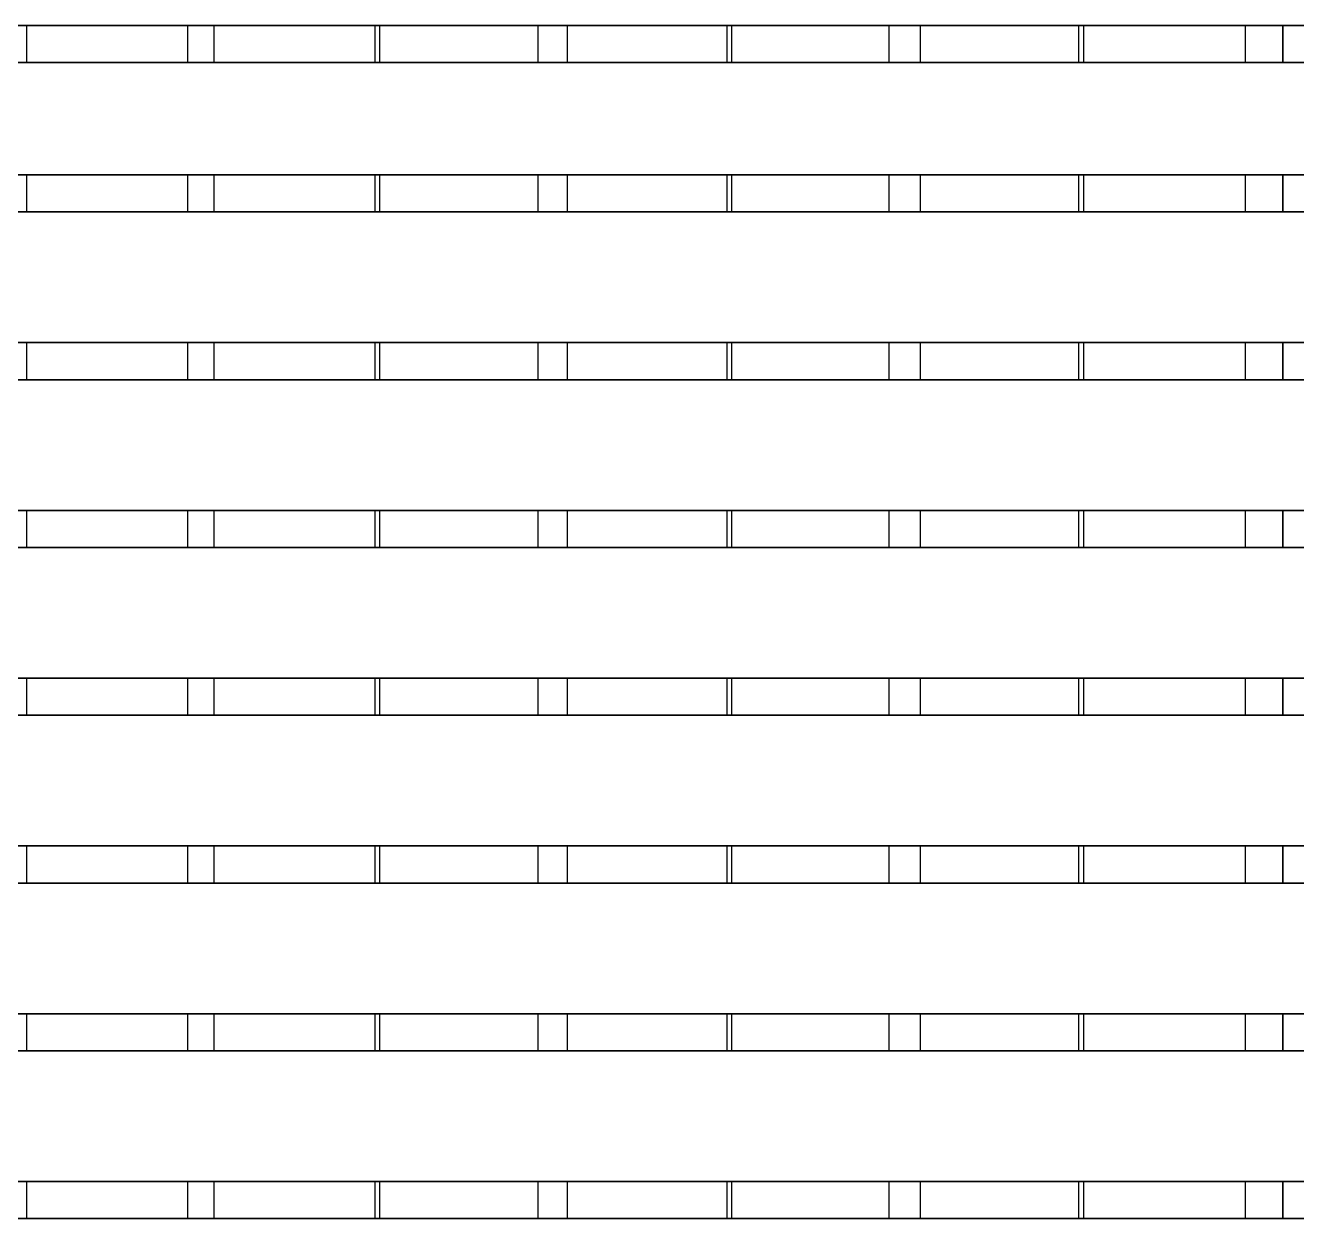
# Model space of a CAD drawing. Header units: inches. Extents: x -140 to 530, y -422 to 58.
# Drawn here: x -38.1 to 83.1, y -56.2 to 57.6 of the extents above; entities that cross this region are included whole.
import ezdxf

# ---------------------------------------------------------------- set-up
doc = ezdxf.new("R2010")
doc.units = ezdxf.units.IN
doc.header["$MEASUREMENT"] = 0
doc.layers.add('RT1', color=7, linetype='CONTINUOUS')

msp = doc.modelspace()

# ---------------------------------------------------------------- linework, layer by layer
at = {"layer": 'RT1'}
for points in [[(-140.25, 54.03, 118), (81.74, 54.03, 191.98), (81.74, 57.58, 191.98), (-140.25, 57.58, 118)], [(-140.25, 57.58, 118), (81.74, 57.58, 191.98), (82.2, 57.58, 190.59), (-139.79, 57.58, 116.62)], [(-93.87, 57.58, 132), (257.37, 57.58, 132), (257.37, 54.03, 132), (-93.87, 54.03, 132)], [(-93.87, 57.58, 132), (-93.87, 57.58, 133.46), (257.37, 57.58, 133.46), (257.37, 57.58, 132)], [(-38.05, 54.03, 132.78), (-22.66, 54.03, 157.19), (-22.66, 57.58, 157.19), (-38.05, 57.58, 132.78)], [(-38.05, 57.58, 132.78), (-22.66, 57.58, 157.19), (-21.43, 57.58, 156.41), (-36.81, 57.58, 132)], [(-20.18, 57.58, 158.01), (-4.79, 57.58, 132.77), (-6.03, 57.58, 132.02), (-21.43, 57.58, 157.25)], [(-20.18, 54.03, 158.01), (-4.79, 54.03, 132.77), (-4.79, 57.58, 132.77), (-20.18, 57.58, 158.01)], [(-4.4, 54.03, 132.58), (10.73, 54.03, 168.31), (10.73, 57.58, 168.31), (-4.4, 57.58, 132.58)], [(-4.4, 57.58, 132.58), (10.73, 57.58, 168.31), (12.08, 57.58, 167.75), (-3.05, 57.58, 132.01)], [(13.52, 57.58, 169.24), (28.75, 57.58, 132.57), (27.4, 57.58, 132.01), (12.18, 57.58, 168.68)], [(13.52, 54.03, 169.24), (28.75, 54.03, 132.57), (28.75, 57.58, 132.57), (13.52, 57.58, 169.24)], [(29.18, 54.03, 132.45), (44.21, 54.03, 179.47), (44.21, 57.58, 179.47), (29.18, 57.58, 132.45)], [(29.18, 57.58, 132.45), (44.21, 57.58, 179.47), (45.6, 57.58, 179.03), (30.57, 57.58, 132.01)], [(47.16, 57.58, 180.43), (62.29, 57.58, 132.45), (60.9, 57.58, 132.01), (45.78, 57.58, 179.99)], [(47.16, 54.03, 180.43), (62.29, 54.03, 132.45), (62.29, 57.58, 132.45), (47.16, 57.58, 180.43)], [(62.74, 54.03, 132.37), (78.17, 54.03, 190.79), (78.17, 57.58, 190.79), (62.74, 57.58, 132.37)], [(62.74, 57.58, 132.37), (78.17, 57.58, 190.79), (79.58, 57.58, 190.41), (64.15, 57.58, 132)], [(81.74, 57.58, 191.98), (303.75, 57.58, 118), (303.29, 57.58, 116.62), (81.28, 57.58, 190.59)], [(81.74, 54.03, 191.98), (303.75, 54.03, 118), (303.75, 57.58, 118), (81.74, 57.58, 191.98)], [(-140.25, 54.03, 118), (-139.79, 54.03, 116.62), (82.2, 54.03, 190.59), (81.74, 54.03, 191.98)], [(-93.87, 54.03, 132), (257.37, 54.03, 132), (257.37, 54.03, 133.46), (-93.87, 54.03, 133.46)], [(-38.05, 54.03, 132.78), (-36.81, 54.03, 132), (-21.43, 54.03, 156.41), (-22.66, 54.03, 157.19)], [(-20.18, 54.03, 158.01), (-21.43, 54.03, 157.25), (-6.03, 54.03, 132.02), (-4.79, 54.03, 132.77)], [(-4.4, 54.03, 132.58), (-3.05, 54.03, 132.01), (12.08, 54.03, 167.75), (10.73, 54.03, 168.31)], [(13.52, 54.03, 169.24), (12.18, 54.03, 168.68), (27.4, 54.03, 132.01), (28.75, 54.03, 132.57)], [(29.18, 54.03, 132.45), (30.57, 54.03, 132.01), (45.6, 54.03, 179.03), (44.21, 54.03, 179.47)], [(47.16, 54.03, 180.43), (45.78, 54.03, 179.99), (60.9, 54.03, 132.01), (62.29, 54.03, 132.45)], [(62.74, 54.03, 132.37), (64.15, 54.03, 132), (79.58, 54.03, 190.41), (78.17, 54.03, 190.79)], [(81.74, 54.03, 191.98), (81.28, 54.03, 190.59), (303.29, 54.03, 116.62), (303.75, 54.03, 118)], [(-140.25, 39.79, 118), (81.74, 39.79, 191.98), (81.74, 43.33, 191.98), (-140.25, 43.33, 118)], [(-140.25, 43.33, 118), (81.74, 43.33, 191.98), (82.2, 43.33, 190.59), (-139.79, 43.33, 116.62)], [(-93.87, 43.33, 132), (257.37, 43.33, 132), (257.37, 39.79, 132), (-93.87, 39.79, 132)], [(-93.87, 43.33, 132), (-93.87, 43.33, 133.46), (257.37, 43.33, 133.46), (257.37, 43.33, 132)], [(-38.05, 39.79, 132.78), (-22.66, 39.79, 157.19), (-22.66, 43.33, 157.19), (-38.05, 43.33, 132.78)], [(-38.05, 43.33, 132.78), (-22.66, 43.33, 157.19), (-21.43, 43.33, 156.41), (-36.81, 43.33, 132)], [(-20.18, 43.33, 158.01), (-4.79, 43.33, 132.77), (-6.03, 43.33, 132.02), (-21.43, 43.33, 157.25)], [(-20.18, 39.79, 158.01), (-4.79, 39.79, 132.77), (-4.79, 43.33, 132.77), (-20.18, 43.33, 158.01)], [(-4.4, 39.79, 132.58), (10.73, 39.79, 168.31), (10.73, 43.33, 168.31), (-4.4, 43.33, 132.58)], [(-4.4, 43.33, 132.58), (10.73, 43.33, 168.31), (12.08, 43.33, 167.75), (-3.05, 43.33, 132.01)], [(13.52, 43.33, 169.24), (28.75, 43.33, 132.57), (27.4, 43.33, 132.01), (12.18, 43.33, 168.68)], [(13.52, 39.79, 169.24), (28.75, 39.79, 132.57), (28.75, 43.33, 132.57), (13.52, 43.33, 169.24)], [(29.18, 39.79, 132.45), (44.21, 39.79, 179.47), (44.21, 43.33, 179.47), (29.18, 43.33, 132.45)], [(29.18, 43.33, 132.45), (44.21, 43.33, 179.47), (45.6, 43.33, 179.03), (30.57, 43.33, 132.01)], [(47.16, 43.33, 180.43), (62.29, 43.33, 132.45), (60.9, 43.33, 132.01), (45.78, 43.33, 179.99)], [(47.16, 39.79, 180.43), (62.29, 39.79, 132.45), (62.29, 43.33, 132.45), (47.16, 43.33, 180.43)], [(62.74, 39.79, 132.37), (78.17, 39.79, 190.79), (78.17, 43.33, 190.79), (62.74, 43.33, 132.37)], [(62.74, 43.33, 132.37), (78.17, 43.33, 190.79), (79.58, 43.33, 190.41), (64.15, 43.33, 132)], [(81.74, 43.33, 191.98), (303.75, 43.33, 118), (303.29, 43.33, 116.62), (81.28, 43.33, 190.59)], [(81.74, 39.79, 191.98), (303.75, 39.79, 118), (303.75, 43.33, 118), (81.74, 43.33, 191.98)], [(-140.25, 39.79, 118), (-139.79, 39.79, 116.62), (82.2, 39.79, 190.59), (81.74, 39.79, 191.98)], [(-93.87, 39.79, 132), (257.37, 39.79, 132), (257.37, 39.79, 133.46), (-93.87, 39.79, 133.46)], [(-38.05, 39.79, 132.78), (-36.81, 39.79, 132), (-21.43, 39.79, 156.41), (-22.66, 39.79, 157.19)], [(-20.18, 39.79, 158.01), (-21.43, 39.79, 157.25), (-6.03, 39.79, 132.02), (-4.79, 39.79, 132.77)], [(-4.4, 39.79, 132.58), (-3.05, 39.79, 132.01), (12.08, 39.79, 167.75), (10.73, 39.79, 168.31)], [(13.52, 39.79, 169.24), (12.18, 39.79, 168.68), (27.4, 39.79, 132.01), (28.75, 39.79, 132.57)], [(29.18, 39.79, 132.45), (30.57, 39.79, 132.01), (45.6, 39.79, 179.03), (44.21, 39.79, 179.47)], [(47.16, 39.79, 180.43), (45.78, 39.79, 179.99), (60.9, 39.79, 132.01), (62.29, 39.79, 132.45)], [(62.74, 39.79, 132.37), (64.15, 39.79, 132), (79.58, 39.79, 190.41), (78.17, 39.79, 190.79)], [(81.74, 39.79, 191.98), (81.28, 39.79, 190.59), (303.29, 39.79, 116.62), (303.75, 39.79, 118)], [(-140.25, 23.79, 118), (81.74, 23.79, 191.98), (81.74, 27.33, 191.98), (-140.25, 27.33, 118)], [(-140.25, 27.33, 118), (81.74, 27.33, 191.98), (82.2, 27.33, 190.59), (-139.79, 27.33, 116.62)], [(-93.87, 27.33, 132), (257.37, 27.33, 132), (257.37, 23.79, 132), (-93.87, 23.79, 132)], [(-93.87, 27.33, 132), (-93.87, 27.33, 133.46), (257.37, 27.33, 133.46), (257.37, 27.33, 132)], [(-38.05, 23.79, 132.78), (-22.66, 23.79, 157.19), (-22.66, 27.33, 157.19), (-38.05, 27.33, 132.78)], [(-38.05, 27.33, 132.78), (-22.66, 27.33, 157.19), (-21.43, 27.33, 156.41), (-36.81, 27.33, 132)], [(-20.18, 27.33, 158.01), (-4.79, 27.33, 132.77), (-6.03, 27.33, 132.02), (-21.43, 27.33, 157.25)], [(-20.18, 23.79, 158.01), (-4.79, 23.79, 132.77), (-4.79, 27.33, 132.77), (-20.18, 27.33, 158.01)], [(-4.4, 23.79, 132.58), (10.73, 23.79, 168.31), (10.73, 27.33, 168.31), (-4.4, 27.33, 132.58)], [(-4.4, 27.33, 132.58), (10.73, 27.33, 168.31), (12.08, 27.33, 167.75), (-3.05, 27.33, 132.01)], [(13.52, 27.33, 169.24), (28.75, 27.33, 132.57), (27.4, 27.33, 132.01), (12.18, 27.33, 168.68)], [(13.52, 23.79, 169.24), (28.75, 23.79, 132.57), (28.75, 27.33, 132.57), (13.52, 27.33, 169.24)], [(29.18, 23.79, 132.45), (44.21, 23.79, 179.47), (44.21, 27.33, 179.47), (29.18, 27.33, 132.45)], [(29.18, 27.33, 132.45), (44.21, 27.33, 179.47), (45.6, 27.33, 179.03), (30.57, 27.33, 132.01)], [(47.16, 27.33, 180.43), (62.29, 27.33, 132.45), (60.9, 27.33, 132.01), (45.78, 27.33, 179.99)], [(47.16, 23.79, 180.43), (62.29, 23.79, 132.45), (62.29, 27.33, 132.45), (47.16, 27.33, 180.43)], [(62.74, 23.79, 132.37), (78.17, 23.79, 190.79), (78.17, 27.33, 190.79), (62.74, 27.33, 132.37)], [(62.74, 27.33, 132.37), (78.17, 27.33, 190.79), (79.58, 27.33, 190.41), (64.15, 27.33, 132)], [(81.74, 27.33, 191.98), (303.75, 27.33, 118), (303.29, 27.33, 116.62), (81.28, 27.33, 190.59)], [(81.74, 23.79, 191.98), (303.75, 23.79, 118), (303.75, 27.33, 118), (81.74, 27.33, 191.98)], [(-140.25, 23.79, 118), (-139.79, 23.79, 116.62), (82.2, 23.79, 190.59), (81.74, 23.79, 191.98)], [(-93.87, 23.79, 132), (257.37, 23.79, 132), (257.37, 23.79, 133.46), (-93.87, 23.79, 133.46)], [(-38.05, 23.79, 132.78), (-36.81, 23.79, 132), (-21.43, 23.79, 156.41), (-22.66, 23.79, 157.19)], [(-20.18, 23.79, 158.01), (-21.43, 23.79, 157.25), (-6.03, 23.79, 132.02), (-4.79, 23.79, 132.77)], [(-4.4, 23.79, 132.58), (-3.05, 23.79, 132.01), (12.08, 23.79, 167.75), (10.73, 23.79, 168.31)], [(13.52, 23.79, 169.24), (12.18, 23.79, 168.68), (27.4, 23.79, 132.01), (28.75, 23.79, 132.57)], [(29.18, 23.79, 132.45), (30.57, 23.79, 132.01), (45.6, 23.79, 179.03), (44.21, 23.79, 179.47)], [(47.16, 23.79, 180.43), (45.78, 23.79, 179.99), (60.9, 23.79, 132.01), (62.29, 23.79, 132.45)], [(62.74, 23.79, 132.37), (64.15, 23.79, 132), (79.58, 23.79, 190.41), (78.17, 23.79, 190.79)], [(81.74, 23.79, 191.98), (81.28, 23.79, 190.59), (303.29, 23.79, 116.62), (303.75, 23.79, 118)], [(-140.25, 7.79, 118), (81.74, 7.79, 191.98), (81.74, 11.33, 191.98), (-140.25, 11.33, 118)], [(-140.25, 11.33, 118), (81.74, 11.33, 191.98), (82.2, 11.33, 190.59), (-139.79, 11.33, 116.62)], [(-93.87, 11.33, 132), (257.37, 11.33, 132), (257.37, 7.79, 132), (-93.87, 7.79, 132)], [(-93.87, 11.33, 132), (-93.87, 11.33, 133.46), (257.37, 11.33, 133.46), (257.37, 11.33, 132)], [(-38.05, 7.79, 132.78), (-22.66, 7.79, 157.19), (-22.66, 11.33, 157.19), (-38.05, 11.33, 132.78)], [(-38.05, 11.33, 132.78), (-22.66, 11.33, 157.19), (-21.43, 11.33, 156.41), (-36.81, 11.33, 132)], [(-20.18, 11.33, 158.01), (-4.79, 11.33, 132.77), (-6.03, 11.33, 132.02), (-21.43, 11.33, 157.25)], [(-20.18, 7.79, 158.01), (-4.79, 7.79, 132.77), (-4.79, 11.33, 132.77), (-20.18, 11.33, 158.01)], [(-4.4, 7.79, 132.58), (10.73, 7.79, 168.31), (10.73, 11.33, 168.31), (-4.4, 11.33, 132.58)], [(-4.4, 11.33, 132.58), (10.73, 11.33, 168.31), (12.08, 11.33, 167.75), (-3.05, 11.33, 132.01)], [(13.52, 11.33, 169.24), (28.75, 11.33, 132.57), (27.4, 11.33, 132.01), (12.18, 11.33, 168.68)], [(13.52, 7.79, 169.24), (28.75, 7.79, 132.57), (28.75, 11.33, 132.57), (13.52, 11.33, 169.24)], [(29.18, 7.79, 132.45), (44.21, 7.79, 179.47), (44.21, 11.33, 179.47), (29.18, 11.33, 132.45)], [(29.18, 11.33, 132.45), (44.21, 11.33, 179.47), (45.6, 11.33, 179.03), (30.57, 11.33, 132.01)], [(47.16, 11.33, 180.43), (62.29, 11.33, 132.45), (60.9, 11.33, 132.01), (45.78, 11.33, 179.99)], [(47.16, 7.79, 180.43), (62.29, 7.79, 132.45), (62.29, 11.33, 132.45), (47.16, 11.33, 180.43)], [(62.74, 7.79, 132.37), (78.17, 7.79, 190.79), (78.17, 11.33, 190.79), (62.74, 11.33, 132.37)], [(62.74, 11.33, 132.37), (78.17, 11.33, 190.79), (79.58, 11.33, 190.41), (64.15, 11.33, 132)], [(81.74, 11.33, 191.98), (303.75, 11.33, 118), (303.29, 11.33, 116.62), (81.28, 11.33, 190.59)], [(81.74, 7.79, 191.98), (303.75, 7.79, 118), (303.75, 11.33, 118), (81.74, 11.33, 191.98)], [(-140.25, 7.79, 118), (-139.79, 7.79, 116.62), (82.2, 7.79, 190.59), (81.74, 7.79, 191.98)], [(-93.87, 7.79, 132), (257.37, 7.79, 132), (257.37, 7.79, 133.46), (-93.87, 7.79, 133.46)], [(-38.05, 7.79, 132.78), (-36.81, 7.79, 132), (-21.43, 7.79, 156.41), (-22.66, 7.79, 157.19)], [(-20.18, 7.79, 158.01), (-21.43, 7.79, 157.25), (-6.03, 7.79, 132.02), (-4.79, 7.79, 132.77)], [(-4.4, 7.79, 132.58), (-3.05, 7.79, 132.01), (12.08, 7.79, 167.75), (10.73, 7.79, 168.31)], [(13.52, 7.79, 169.24), (12.18, 7.79, 168.68), (27.4, 7.79, 132.01), (28.75, 7.79, 132.57)], [(29.18, 7.79, 132.45), (30.57, 7.79, 132.01), (45.6, 7.79, 179.03), (44.21, 7.79, 179.47)], [(47.16, 7.79, 180.43), (45.78, 7.79, 179.99), (60.9, 7.79, 132.01), (62.29, 7.79, 132.45)], [(62.74, 7.79, 132.37), (64.15, 7.79, 132), (79.58, 7.79, 190.41), (78.17, 7.79, 190.79)], [(81.74, 7.79, 191.98), (81.28, 7.79, 190.59), (303.29, 7.79, 116.62), (303.75, 7.79, 118)], [(-140.25, -8.21, 118), (81.74, -8.21, 191.98), (81.74, -4.67, 191.98), (-140.25, -4.67, 118)], [(-140.25, -4.67, 118), (81.74, -4.67, 191.98), (82.2, -4.67, 190.59), (-139.79, -4.67, 116.62)], [(-93.87, -4.67, 132), (257.37, -4.67, 132), (257.37, -8.21, 132), (-93.87, -8.21, 132)], [(-93.87, -4.67, 132), (-93.87, -4.67, 133.46), (257.37, -4.67, 133.46), (257.37, -4.67, 132)], [(-38.05, -8.21, 132.78), (-22.66, -8.21, 157.19), (-22.66, -4.67, 157.19), (-38.05, -4.67, 132.78)], [(-38.05, -4.67, 132.78), (-22.66, -4.67, 157.19), (-21.43, -4.67, 156.41), (-36.81, -4.67, 132)], [(-20.18, -4.67, 158.01), (-4.79, -4.67, 132.77), (-6.03, -4.67, 132.02), (-21.43, -4.67, 157.25)], [(-20.18, -8.21, 158.01), (-4.79, -8.21, 132.77), (-4.79, -4.67, 132.77), (-20.18, -4.67, 158.01)], [(-4.4, -8.21, 132.58), (10.73, -8.21, 168.31), (10.73, -4.67, 168.31), (-4.4, -4.67, 132.58)], [(-4.4, -4.67, 132.58), (10.73, -4.67, 168.31), (12.08, -4.67, 167.75), (-3.05, -4.67, 132.01)], [(13.52, -4.67, 169.24), (28.75, -4.67, 132.57), (27.4, -4.67, 132.01), (12.18, -4.67, 168.68)], [(13.52, -8.21, 169.24), (28.75, -8.21, 132.57), (28.75, -4.67, 132.57), (13.52, -4.67, 169.24)], [(29.18, -8.21, 132.45), (44.21, -8.21, 179.47), (44.21, -4.67, 179.47), (29.18, -4.67, 132.45)], [(29.18, -4.67, 132.45), (44.21, -4.67, 179.47), (45.6, -4.67, 179.03), (30.57, -4.67, 132.01)], [(47.16, -4.67, 180.43), (62.29, -4.67, 132.45), (60.9, -4.67, 132.01), (45.78, -4.67, 179.99)], [(47.16, -8.21, 180.43), (62.29, -8.21, 132.45), (62.29, -4.67, 132.45), (47.16, -4.67, 180.43)], [(62.74, -8.21, 132.37), (78.17, -8.21, 190.79), (78.17, -4.67, 190.79), (62.74, -4.67, 132.37)], [(62.74, -4.67, 132.37), (78.17, -4.67, 190.79), (79.58, -4.67, 190.41), (64.15, -4.67, 132)], [(81.74, -4.67, 191.98), (303.75, -4.67, 118), (303.29, -4.67, 116.62), (81.28, -4.67, 190.59)], [(81.74, -8.21, 191.98), (303.75, -8.21, 118), (303.75, -4.67, 118), (81.74, -4.67, 191.98)], [(-140.25, -8.21, 118), (-139.79, -8.21, 116.62), (82.2, -8.21, 190.59), (81.74, -8.21, 191.98)], [(-93.87, -8.21, 132), (257.37, -8.21, 132), (257.37, -8.21, 133.46), (-93.87, -8.21, 133.46)], [(-38.05, -8.21, 132.78), (-36.81, -8.21, 132), (-21.43, -8.21, 156.41), (-22.66, -8.21, 157.19)], [(-20.18, -8.21, 158.01), (-21.43, -8.21, 157.25), (-6.03, -8.21, 132.02), (-4.79, -8.21, 132.77)], [(-4.4, -8.21, 132.58), (-3.05, -8.21, 132.01), (12.08, -8.21, 167.75), (10.73, -8.21, 168.31)], [(13.52, -8.21, 169.24), (12.18, -8.21, 168.68), (27.4, -8.21, 132.01), (28.75, -8.21, 132.57)], [(29.18, -8.21, 132.45), (30.57, -8.21, 132.01), (45.6, -8.21, 179.03), (44.21, -8.21, 179.47)], [(47.16, -8.21, 180.43), (45.78, -8.21, 179.99), (60.9, -8.21, 132.01), (62.29, -8.21, 132.45)], [(62.74, -8.21, 132.37), (64.15, -8.21, 132), (79.58, -8.21, 190.41), (78.17, -8.21, 190.79)], [(81.74, -8.21, 191.98), (81.28, -8.21, 190.59), (303.29, -8.21, 116.62), (303.75, -8.21, 118)], [(-140.25, -24.21, 118), (81.74, -24.21, 191.98), (81.74, -20.67, 191.98), (-140.25, -20.67, 118)], [(-140.25, -20.67, 118), (81.74, -20.67, 191.98), (82.2, -20.67, 190.59), (-139.79, -20.67, 116.62)], [(-93.87, -20.67, 132), (257.37, -20.67, 132), (257.37, -24.21, 132), (-93.87, -24.21, 132)], [(-93.87, -20.67, 132), (-93.87, -20.67, 133.46), (257.37, -20.67, 133.46), (257.37, -20.67, 132)], [(-38.05, -24.21, 132.78), (-22.66, -24.21, 157.19), (-22.66, -20.67, 157.19), (-38.05, -20.67, 132.78)], [(-38.05, -20.67, 132.78), (-22.66, -20.67, 157.19), (-21.43, -20.67, 156.41), (-36.81, -20.67, 132)], [(-20.18, -20.67, 158.01), (-4.79, -20.67, 132.77), (-6.03, -20.67, 132.02), (-21.43, -20.67, 157.25)], [(-20.18, -24.21, 158.01), (-4.79, -24.21, 132.77), (-4.79, -20.67, 132.77), (-20.18, -20.67, 158.01)], [(-4.4, -24.21, 132.58), (10.73, -24.21, 168.31), (10.73, -20.67, 168.31), (-4.4, -20.67, 132.58)], [(-4.4, -20.67, 132.58), (10.73, -20.67, 168.31), (12.08, -20.67, 167.75), (-3.05, -20.67, 132.01)], [(13.52, -20.67, 169.24), (28.75, -20.67, 132.57), (27.4, -20.67, 132.01), (12.18, -20.67, 168.68)], [(13.52, -24.21, 169.24), (28.75, -24.21, 132.57), (28.75, -20.67, 132.57), (13.52, -20.67, 169.24)], [(29.18, -24.21, 132.45), (44.21, -24.21, 179.47), (44.21, -20.67, 179.47), (29.18, -20.67, 132.45)], [(29.18, -20.67, 132.45), (44.21, -20.67, 179.47), (45.6, -20.67, 179.03), (30.57, -20.67, 132.01)], [(47.16, -20.67, 180.43), (62.29, -20.67, 132.45), (60.9, -20.67, 132.01), (45.78, -20.67, 179.99)], [(47.16, -24.21, 180.43), (62.29, -24.21, 132.45), (62.29, -20.67, 132.45), (47.16, -20.67, 180.43)], [(62.74, -24.21, 132.37), (78.17, -24.21, 190.79), (78.17, -20.67, 190.79), (62.74, -20.67, 132.37)], [(62.74, -20.67, 132.37), (78.17, -20.67, 190.79), (79.58, -20.67, 190.41), (64.15, -20.67, 132)], [(81.74, -20.67, 191.98), (303.75, -20.67, 118), (303.29, -20.67, 116.62), (81.28, -20.67, 190.59)], [(81.74, -24.21, 191.98), (303.75, -24.21, 118), (303.75, -20.67, 118), (81.74, -20.67, 191.98)], [(-140.25, -24.21, 118), (-139.79, -24.21, 116.62), (82.2, -24.21, 190.59), (81.74, -24.21, 191.98)], [(-93.87, -24.21, 132), (257.37, -24.21, 132), (257.37, -24.21, 133.46), (-93.87, -24.21, 133.46)], [(-38.05, -24.21, 132.78), (-36.81, -24.21, 132), (-21.43, -24.21, 156.41), (-22.66, -24.21, 157.19)], [(-20.18, -24.21, 158.01), (-21.43, -24.21, 157.25), (-6.03, -24.21, 132.02), (-4.79, -24.21, 132.77)], [(-4.4, -24.21, 132.58), (-3.05, -24.21, 132.01), (12.08, -24.21, 167.75), (10.73, -24.21, 168.31)], [(13.52, -24.21, 169.24), (12.18, -24.21, 168.68), (27.4, -24.21, 132.01), (28.75, -24.21, 132.57)], [(29.18, -24.21, 132.45), (30.57, -24.21, 132.01), (45.6, -24.21, 179.03), (44.21, -24.21, 179.47)], [(47.16, -24.21, 180.43), (45.78, -24.21, 179.99), (60.9, -24.21, 132.01), (62.29, -24.21, 132.45)], [(62.74, -24.21, 132.37), (64.15, -24.21, 132), (79.58, -24.21, 190.41), (78.17, -24.21, 190.79)], [(81.74, -24.21, 191.98), (81.28, -24.21, 190.59), (303.29, -24.21, 116.62), (303.75, -24.21, 118)], [(-140.25, -40.21, 118), (81.74, -40.21, 191.98), (81.74, -36.67, 191.98), (-140.25, -36.67, 118)], [(-140.25, -36.67, 118), (81.74, -36.67, 191.98), (82.2, -36.67, 190.59), (-139.79, -36.67, 116.62)], [(-93.87, -36.67, 132), (257.37, -36.67, 132), (257.37, -40.21, 132), (-93.87, -40.21, 132)], [(-93.87, -36.67, 132), (-93.87, -36.67, 133.46), (257.37, -36.67, 133.46), (257.37, -36.67, 132)], [(-38.05, -40.21, 132.78), (-22.66, -40.21, 157.19), (-22.66, -36.67, 157.19), (-38.05, -36.67, 132.78)], [(-38.05, -36.67, 132.78), (-22.66, -36.67, 157.19), (-21.43, -36.67, 156.41), (-36.81, -36.67, 132)], [(-20.18, -36.67, 158.01), (-4.79, -36.67, 132.77), (-6.03, -36.67, 132.02), (-21.43, -36.67, 157.25)], [(-20.18, -40.21, 158.01), (-4.79, -40.21, 132.77), (-4.79, -36.67, 132.77), (-20.18, -36.67, 158.01)], [(-4.4, -40.21, 132.58), (10.73, -40.21, 168.31), (10.73, -36.67, 168.31), (-4.4, -36.67, 132.58)], [(-4.4, -36.67, 132.58), (10.73, -36.67, 168.31), (12.08, -36.67, 167.75), (-3.05, -36.67, 132.01)], [(13.52, -36.67, 169.24), (28.75, -36.67, 132.57), (27.4, -36.67, 132.01), (12.18, -36.67, 168.68)], [(13.52, -40.21, 169.24), (28.75, -40.21, 132.57), (28.75, -36.67, 132.57), (13.52, -36.67, 169.24)], [(29.18, -40.21, 132.45), (44.21, -40.21, 179.47), (44.21, -36.67, 179.47), (29.18, -36.67, 132.45)], [(29.18, -36.67, 132.45), (44.21, -36.67, 179.47), (45.6, -36.67, 179.03), (30.57, -36.67, 132.01)], [(47.16, -36.67, 180.43), (62.29, -36.67, 132.45), (60.9, -36.67, 132.01), (45.78, -36.67, 179.99)], [(47.16, -40.21, 180.43), (62.29, -40.21, 132.45), (62.29, -36.67, 132.45), (47.16, -36.67, 180.43)], [(62.74, -40.21, 132.37), (78.17, -40.21, 190.79), (78.17, -36.67, 190.79), (62.74, -36.67, 132.37)], [(62.74, -36.67, 132.37), (78.17, -36.67, 190.79), (79.58, -36.67, 190.41), (64.15, -36.67, 132)], [(81.74, -36.67, 191.98), (303.75, -36.67, 118), (303.29, -36.67, 116.62), (81.28, -36.67, 190.59)], [(81.74, -40.21, 191.98), (303.75, -40.21, 118), (303.75, -36.67, 118), (81.74, -36.67, 191.98)], [(-140.25, -40.21, 118), (-139.79, -40.21, 116.62), (82.2, -40.21, 190.59), (81.74, -40.21, 191.98)], [(-93.87, -40.21, 132), (257.37, -40.21, 132), (257.37, -40.21, 133.46), (-93.87, -40.21, 133.46)], [(-38.05, -40.21, 132.78), (-36.81, -40.21, 132), (-21.43, -40.21, 156.41), (-22.66, -40.21, 157.19)], [(-20.18, -40.21, 158.01), (-21.43, -40.21, 157.25), (-6.03, -40.21, 132.02), (-4.79, -40.21, 132.77)], [(-4.4, -40.21, 132.58), (-3.05, -40.21, 132.01), (12.08, -40.21, 167.75), (10.73, -40.21, 168.31)], [(13.52, -40.21, 169.24), (12.18, -40.21, 168.68), (27.4, -40.21, 132.01), (28.75, -40.21, 132.57)], [(29.18, -40.21, 132.45), (30.57, -40.21, 132.01), (45.6, -40.21, 179.03), (44.21, -40.21, 179.47)], [(47.16, -40.21, 180.43), (45.78, -40.21, 179.99), (60.9, -40.21, 132.01), (62.29, -40.21, 132.45)], [(62.74, -40.21, 132.37), (64.15, -40.21, 132), (79.58, -40.21, 190.41), (78.17, -40.21, 190.79)], [(81.74, -40.21, 191.98), (81.28, -40.21, 190.59), (303.29, -40.21, 116.62), (303.75, -40.21, 118)], [(-140.25, -56.21, 118), (81.74, -56.21, 191.98), (81.74, -52.67, 191.98), (-140.25, -52.67, 118)], [(-140.25, -52.67, 118), (81.74, -52.67, 191.98), (82.2, -52.67, 190.59), (-139.79, -52.67, 116.62)], [(-93.87, -52.67, 132), (257.37, -52.67, 132), (257.37, -56.21, 132), (-93.87, -56.21, 132)], [(-93.87, -52.67, 132), (-93.87, -52.67, 133.46), (257.37, -52.67, 133.46), (257.37, -52.67, 132)], [(-38.05, -56.21, 132.78), (-22.66, -56.21, 157.19), (-22.66, -52.67, 157.19), (-38.05, -52.67, 132.78)], [(-38.05, -52.67, 132.78), (-22.66, -52.67, 157.19), (-21.43, -52.67, 156.41), (-36.81, -52.67, 132)], [(-20.18, -52.67, 158.01), (-4.79, -52.67, 132.77), (-6.03, -52.67, 132.02), (-21.43, -52.67, 157.25)], [(-20.18, -56.21, 158.01), (-4.79, -56.21, 132.77), (-4.79, -52.67, 132.77), (-20.18, -52.67, 158.01)], [(-4.4, -56.21, 132.58), (10.73, -56.21, 168.31), (10.73, -52.67, 168.31), (-4.4, -52.67, 132.58)], [(-4.4, -52.67, 132.58), (10.73, -52.67, 168.31), (12.08, -52.67, 167.75), (-3.05, -52.67, 132.01)], [(13.52, -52.67, 169.24), (28.75, -52.67, 132.57), (27.4, -52.67, 132.01), (12.18, -52.67, 168.68)], [(13.52, -56.21, 169.24), (28.75, -56.21, 132.57), (28.75, -52.67, 132.57), (13.52, -52.67, 169.24)], [(29.18, -56.21, 132.45), (44.21, -56.21, 179.47), (44.21, -52.67, 179.47), (29.18, -52.67, 132.45)], [(29.18, -52.67, 132.45), (44.21, -52.67, 179.47), (45.6, -52.67, 179.03), (30.57, -52.67, 132.01)], [(47.16, -52.67, 180.43), (62.29, -52.67, 132.45), (60.9, -52.67, 132.01), (45.78, -52.67, 179.99)], [(47.16, -56.21, 180.43), (62.29, -56.21, 132.45), (62.29, -52.67, 132.45), (47.16, -52.67, 180.43)], [(62.74, -56.21, 132.37), (78.17, -56.21, 190.79), (78.17, -52.67, 190.79), (62.74, -52.67, 132.37)], [(62.74, -52.67, 132.37), (78.17, -52.67, 190.79), (79.58, -52.67, 190.41), (64.15, -52.67, 132)], [(81.74, -52.67, 191.98), (303.75, -52.67, 118), (303.29, -52.67, 116.62), (81.28, -52.67, 190.59)], [(81.74, -56.21, 191.98), (303.75, -56.21, 118), (303.75, -52.67, 118), (81.74, -52.67, 191.98)], [(-140.25, -56.21, 118), (-139.79, -56.21, 116.62), (82.2, -56.21, 190.59), (81.74, -56.21, 191.98)], [(-93.87, -56.21, 132), (257.37, -56.21, 132), (257.37, -56.21, 133.46), (-93.87, -56.21, 133.46)], [(-38.05, -56.21, 132.78), (-36.81, -56.21, 132), (-21.43, -56.21, 156.41), (-22.66, -56.21, 157.19)], [(-20.18, -56.21, 158.01), (-21.43, -56.21, 157.25), (-6.03, -56.21, 132.02), (-4.79, -56.21, 132.77)], [(-4.4, -56.21, 132.58), (-3.05, -56.21, 132.01), (12.08, -56.21, 167.75), (10.73, -56.21, 168.31)], [(13.52, -56.21, 169.24), (12.18, -56.21, 168.68), (27.4, -56.21, 132.01), (28.75, -56.21, 132.57)], [(29.18, -56.21, 132.45), (30.57, -56.21, 132.01), (45.6, -56.21, 179.03), (44.21, -56.21, 179.47)], [(47.16, -56.21, 180.43), (45.78, -56.21, 179.99), (60.9, -56.21, 132.01), (62.29, -56.21, 132.45)], [(62.74, -56.21, 132.37), (64.15, -56.21, 132), (79.58, -56.21, 190.41), (78.17, -56.21, 190.79)], [(81.74, -56.21, 191.98), (81.28, -56.21, 190.59), (303.29, -56.21, 116.62), (303.75, -56.21, 118)]]:
    msp.add_3dface(points, dxfattribs=at)

doc.saveas('drawing.dxf')
